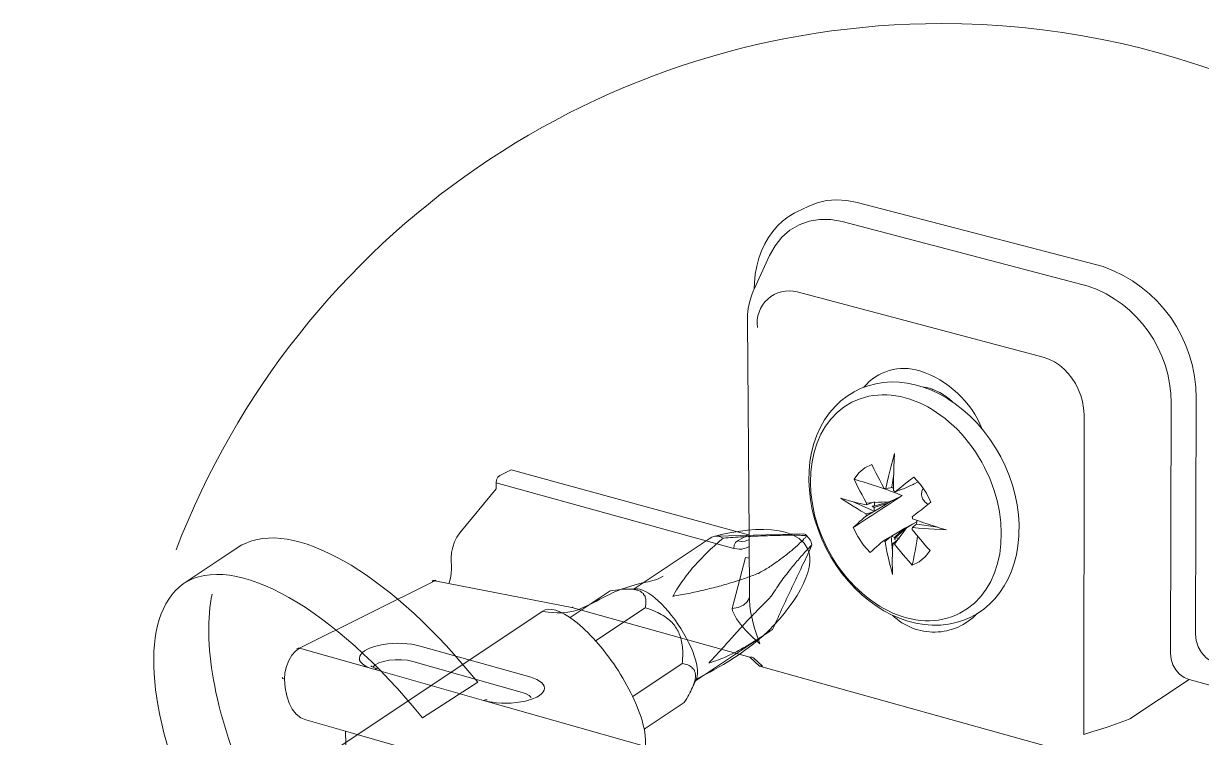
# Model space of a CAD drawing. Header units: metres. Extents: x -6.4 to 35.9, y -8.9 to 6.5.
# Drawn here: x 22.9644 to 23.4379, y -5.2652 to -4.9784 of the extents above; entities that cross this region are included whole.
import ezdxf

# ---------------------------------------------------------------- set-up
doc = ezdxf.new("R2010")
doc.units = ezdxf.units.M
doc.header["$MEASUREMENT"] = 0
for name, color, linetype, lineweight in [('PDF17_Geometry_Num_Penna__1_Num_Penna__255_Num_Penna__255_Num_Penna__255', 255, 'Continuous', 18), ('PDF17_Geometry_Num_Penna__7_Num_Penna__7_Num_Penna__7_Num_Penna__7', 7, 'Continuous', 18), ('PDF17_Solid Fills_Num_Penna__7_Num_Penna__7_Num_Penna__7_Num_Penna__7', 7, 'Continuous', 18)]:
    doc.layers.add(name, color=color, linetype=linetype, lineweight=lineweight)

msp = doc.modelspace()

# ---------------------------------------------------------------- hatches: boundary and pattern name
at = {"layer": 'PDF17_Geometry_Num_Penna__1_Num_Penna__255_Num_Penna__255_Num_Penna__255', "linetype": 'Continuous', "lineweight": 18}
msp.add_hatch(color=255, dxfattribs=at).paths.add_polyline_path([(23.22151183572616, -5.200452506203781, 0.006743829727340652), (23.24260812217549, -5.184314009265993)])
at = {"layer": 'PDF17_Solid Fills_Num_Penna__7_Num_Penna__7_Num_Penna__7_Num_Penna__7', "linetype": 'Continuous', "lineweight": 18}
msp.add_hatch(color=7, dxfattribs=at).paths.add_polyline_path([(23.05406884764852, -5.18700754332777), (23.05183054355062, -5.188023971275612), (23.02848513994011, -5.203562343201643)])

# ---------------------------------------------------------------- linework, layer by layer
at = {"layer": 'PDF17_Geometry_Num_Penna__1_Num_Penna__255_Num_Penna__255_Num_Penna__255', "color": 255, "linetype": 'Continuous', "lineweight": 18, "flags": 128}
for points in [[(23.05406884764852, -5.18700754332777), (23.05183054355062, -5.188023971275612), (23.02848513994011, -5.203562343201643)], [(23.12470518349181, -5.257378959120818), (23.14692602852172, -5.243073276408126)]]:
    msp.add_lwpolyline(points, dxfattribs=at)
at = {"layer": 'PDF17_Geometry_Num_Penna__1_Num_Penna__255_Num_Penna__255_Num_Penna__255', "color": 255, "linetype": 'Continuous', "lineweight": 18}
for points in [[(23.14692602852172, -5.243073276408126), (23.11351366300228, -5.201432169736488), (23.07550574559101, -5.177984042024868), (23.05406884764854, -5.18700754332777)], [(23.14692602852172, -5.243073276408126), (23.11351366300228, -5.201432169736488), (23.07550574559101, -5.177984042024868), (23.05406884764854, -5.18700754332777)], [(23.02848513994011, -5.203562343201643), (23.04894886218785, -5.189927070411994), (23.08941134496253, -5.213596865920749), (23.12470518349182, -5.257378959120821)], [(23.02848513994011, -5.203562343201643), (23.04894886218785, -5.189927070411994), (23.08941134496253, -5.213596865920749), (23.12470518349182, -5.257378959120821)]]:
    msp.add_open_spline(points, degree=3, dxfattribs=at)
at = {"layer": 'PDF17_Geometry_Num_Penna__7_Num_Penna__7_Num_Penna__7_Num_Penna__7', "color": 7, "linetype": 'Continuous', "lineweight": 18, "flags": 128}
for points in [[(23.23311695588595, -5.621910029550563, 0.0774489025458913), (23.33339189816573, -5.637442994944948, 0.291158053519725), (23.63192759950977, -5.447578579513646, 0.1102769444927021), (23.66289080619745, -5.307944086913231, 0.4142225430679786), (23.33338973555307, -4.978437609737213, 0.3104159436425342), (23.02569861353417, -5.189816777166591)], [(23.44381922555431, -5.235473314885361), (23.44164579983606, -5.234570424101911), (23.43963997659856, -5.233056595243422), (23.43790988647458, -5.231088617727387), (23.43660691234995, -5.22879624831311), (23.43578511954106, -5.226293024164974), (23.43554182561738, -5.223789800016831), (23.43578566019423, -5.128946259420033, 0.3195795079625199), (23.39835083513653, -5.076097412663962), (23.29944915189265, -5.050302850221687)], [(23.2594305453654, -5.100572781386703, -0.5382089819623549), (23.27534196797443, -5.086223305767742), (23.37431934266122, -5.11242876461446), (23.37657386635404, -5.113201898638614), (23.37879054432539, -5.114353489877395), (23.38075852184143, -5.115656464002015), (23.3826454013829, -5.117262203898342), (23.38432683272214, -5.118986887490685), (23.38584066158063, -5.120954865006716), (23.38719229448999, -5.123085038471871), (23.38833847919713, -5.125301716443229), (23.38937112673988, -5.127794127528091), (23.39006316278947, -5.13029735167623), (23.39051731144702, -5.132962771773492), (23.39068004804931, -5.13555195977467), (23.39064490559367, -5.26397709033116), (23.39420780994275, -5.262901190535306), (23.39744632239358, -5.261879356055829), (23.40043613438909, -5.260900773829452), (23.40338810066314, -5.259878939349974), (23.40634006693718, -5.258803039554124), (23.40777820435274, -5.258278605985289), (23.40913199987476, -5.257737412168378), (23.43290884470994, -5.241994673346454), (23.43089761494081, -5.2411782870692), (23.42906480071571, -5.2398212476282), (23.42754556532559, -5.238101970567492), (23.42638856755517, -5.23604748854526), (23.42565868578412, -5.233749712599341), (23.42540998532879, -5.231376245210502), (23.42565976709044, -5.130875309908276, 0.3192259446809252), (23.39236093873539, -5.0838871434472), (23.29342140977006, -5.05797904384054)], [(23.34975206290063, -5.141332623401439, 0.2202676337956522), (23.32466521544972, -5.117959105826408, 0.3054471692524143), (23.30215782424302, -5.124565887487371)], [(23.30473998375306, -5.190906733944701), (23.3020313114027, -5.187954767670654), (23.29973353545678, -5.184554059270695), (23.29792775388988, -5.180861398162317, 0.003829312289914504), (23.3176118542755, -5.168066300389128), (23.31486749881633, -5.169459022938934), (23.31527839522078, -5.169296826989815)], [(23.22960973881273, -5.201844147447261, -0.008008099079183876), (23.23195617354338, -5.198762424413911, -0.01724035966693888), (23.23449183688135, -5.195832084266417, -0.0213039094472086), (23.23986592932897, -5.190301202401308, -0.01329920508326571), (23.24564010511777, -5.185132558155903, 0.2507622049426003), (23.24109915919548, -5.184748694409642), (23.2399908202098, -5.185500202307249), (23.20984399979938, -5.205558434682189)], [(23.27568798599923, -5.184008540228476, 0.01096565612319982), (23.26864327527563, -5.184040979418292, 0.003794886978917557), (23.26171750824805, -5.184251834152164, 0.002979190780859221), (23.25355905200714, -5.184624884835145, 0.005935580114387798), (23.24563848315828, -5.185133098809068)], [(23.22742009349957, -5.205104286024643, 0.01631471370497689), (23.22539805066718, -5.208548246677708, 0.001342189550527719), (23.23165286711852, -5.207353943838989, 0.009674601537224048), (23.23786497196996, -5.206002310929627, 0.00977837038016927), (23.24401219844174, -5.204472262476223, 0.009469576865107195), (23.25007292040732, -5.202720546225695, 0.004976795099677839), (23.25496042500757, -5.201098586734453, 0.007189182150088525), (23.2597722381649, -5.19931983782574, 0.00893341464249773), (23.26390499094857, -5.196924744310348, 0.01067831657435977), (23.26781391332244, -5.194253917681444, 0.004750655902839646), (23.27164173772176, -5.191361423255408, 0.005730791475625593), (23.27531277270359, -5.188214821842415, -0.001094813193963192), (23.27738888085236, -5.186219811668195)], [(23.27615024445423, -5.193444019242158, 0.01304560279061055), (23.27268465767462, -5.197601642071355, 0.01113696080337308), (23.26864597854145, -5.202910856139329, 0.007829878218620707), (23.26483761765603, -5.208649889472483, 0.004822699840647101), (23.25857144748822, -5.2149755314883, 0.006235048761910922), (23.25389479762183, -5.219879255683463, 0.002605940033405771), (23.24932627838818, -5.224939769296121, 0.001362083013304051), (23.24621752269665, -5.228394543012449)], [(23.25793239544868, -5.226732034533931, 0.0052528206696053), (23.26168452840507, -5.224347754081819, -0.003451641572196537), (23.26550153974111, -5.221833716870403, 0.0008180436601592812), (23.26837889587856, -5.215450765619231, -0.0006646883025602112), (23.27136870787407, -5.20901699297066, -0.004767399520022622), (23.27442880478087, -5.202545374600639, -0.002003626481674034), (23.27756459313058, -5.195938592939676, 0.006116438009266585), (23.27945147267205, -5.191948572591237)], [(23.4963442210653, -5.297020189739762), (23.39191165595632, -5.273323361572821), (23.26020854526804, -5.236537320311612), (23.25627259023598, -5.233023074747273), (23.18476580279907, -5.213045940346895), (23.12973758313994, -5.202305865249098), (23.12998087706363, -5.202192328084713), (23.13023174013161, -5.202136640808817, 0.1558430401226511), (23.12863140676692, -5.202385341264169), (23.12916124686739, -5.20222855184668), (23.12973974575259, -5.20230424328961), (23.07536085054313, -5.229401779856506)], [(23.21129349093138, -5.206126120504123, 0.04421596723790621), (23.20964990531358, -5.205774695947845, 0.03682000001063006), (23.20715749422873, -5.205628719593463)], [(23.22402479163124, -5.218120510941805, 0.04126410035857704), (23.22145128257182, -5.216233631400332, 0.03136631948310128), (23.21859122733561, -5.214736022136758, 0.02794451475921676), (23.21427789639525, -5.213095139784794), (23.1942899489316, -5.226395207612921)], [(23.22886363744676, -5.226619578675873, 0.04025081838804855), (23.22819863405535, -5.224229891692126, 0.0450271943856619), (23.22717139304424, -5.222002400657495, 0.03306581705952125), (23.22578191441342, -5.219904666382156)], [(23.24439984676014, -5.233798371384083, 0.02103953958677599), (23.24890889414578, -5.231814174273147, 0.01528412643315646), (23.2534017219365, -5.229408267694474)], [(23.23447832055226, -5.240485169713278, 0.060094506426357), (23.2343377507297, -5.239111910677366, 0.09244930436391884), (23.23386738247702, -5.23800357169182)], [(23.23096407498791, -5.24957354939583, 0.01669330793072719), (23.23258603447914, -5.246589143931953, 0.03058475088812551), (23.2338241302241, -5.243712869100825, 0.03043408036301747), (23.23431612460313, -5.242009811635043)], [(23.11960844611718, -5.277173352751849), (23.09574888134795, -5.270322736514039, -0.3482074045252782), (23.09394093716839, -5.267988736806149), (23.09381658694073, -5.262738994586183), (23.07791057086335, -5.258192101479089)]]:
    msp.add_lwpolyline(points, format="xyb", dxfattribs=at)
for points in [[(23.27521491448095, -5.054074987345135), (23.27976721411968, -5.051869122437061)], [(23.27976613281336, -5.051868041130732), (23.28337769594717, -5.05042990371517), (23.28718930075157, -5.049564858653177), (23.29116850803674, -5.049240466754931), (23.29530991127102, -5.049489167210254), (23.29945131450531, -5.050305553487505)], [(23.27521437382779, -5.05407660930463), (23.27414388056357, -5.054611855936734), (23.27177041317473, -5.056044586820661), (23.26951588948191, -5.057769270413004), (23.26742356173822, -5.059737247929039), (23.26554208872839, -5.061910673647294), (23.26381740513604, -5.064327393289233), (23.26229816974592, -5.066949561133399), (23.26102763481111, -5.069739331458322), (23.2599571415469, -5.072696704264004), (23.25914075526965, -5.075854118740274), (23.25852441066298, -5.079130476912574), (23.25820001876473, -5.082525778780891), (23.25811892079017, -5.085077661713765), (23.26427155379358, -5.071674869784527)], [(23.26427263509991, -5.071672707171871), (23.266478500008, -5.067693499886708), (23.26923042461146, -5.064249539233657), (23.27246893706229, -5.061421923187268), (23.27616159817067, -5.059243090937375), (23.28013539892419, -5.057815766585087), (23.28440115238614, -5.057112917472221), (23.28886694751867, -5.057150763193683), (23.29341924715741, -5.057977962534213)], [(23.25782859004124, -5.08569616893309), (23.25812054274966, -5.085079824326421)], [(23.25783075265389, -5.085694546973599), (23.25729009949015, -5.086959675376761), (23.25680351164278, -5.088273462564665), (23.25614932131464, -5.090533392789119), (23.25570057918874, -5.092869014456497), (23.25545187873342, -5.095253294908609), (23.25536537422722, -5.097670014550552), (23.25602497108699, -5.183931226826061)], [(23.2870681944429, -5.189306941233177), (23.28526241287599, -5.185538588681876), (23.28373777095423, -5.181683731624375), (23.2824347968296, -5.17774237006067), (23.28145080807158, -5.17376856930715), (23.28071551976889, -5.169827207743445), (23.28026677764298, -5.165891252711383), (23.28005051637749, -5.16199854993242), (23.28013702088369, -5.158192351659654), (23.28050466503503, -5.154413186045076), (23.28115885536316, -5.150763777189802), (23.28206715267825, -5.14720087284072), (23.28324577657522, -5.143794757909127), (23.28472716624388, -5.140637343432857), (23.28641400411476, -5.137604279184245), (23.28841442082062, -5.13481991539096), (23.29058784653888, -5.132273438989721), (23.29292346820625, -5.130062167550005), (23.29547535113913, -5.128099596565608), (23.29822186921096, -5.126364099909985), (23.30109273751044, -5.124974621279161), (23.30395819927828, -5.123909534546584), (23.30695341780543, -5.123125587459157), (23.3100675800286, -5.122638999611784), (23.31318174225178, -5.122428144877926), (23.31638240898115, -5.122514649384122), (23.31962092143198, -5.12288770006711), (23.32285943388281, -5.123541890395238), (23.32606010061218, -5.124477220368519), (23.32937971103757, -5.125753161834957), (23.33266147574151, -5.127261584161804), (23.33585673593924, -5.129116024513451), (23.33598649269854, -5.129202529019651)], [(23.32975005845474, -5.125344968696332), (23.32905261587351, -5.125096268241006), (23.3272900865597, -5.124609680393633), (23.32560865522046, -5.124360979938313)], [(23.32954461025252, -5.125832637850028), (23.32966896048018, -5.125589343926343), (23.32975005845474, -5.125346050002655)], [(23.33787066897419, -5.130423864516551), (23.33647578381173, -5.129234427556312), (23.33462674999172, -5.127839542393847), (23.33274527698189, -5.126698764218347), (23.33085839744042, -5.125790466903254), (23.32975005845474, -5.125347131308985)], [(23.33598595204538, -5.129200907060159), (23.33892710525615, -5.131163478044552), (23.34200882828949, -5.133580197686491), (23.34496079456354, -5.13621317859393), (23.34779381714156, -5.139078640361781), (23.35041598498573, -5.142154956863486), (23.35287595688077, -5.145442128099056), (23.35513048057359, -5.148880682220476), (23.35717955606418, -5.152486838822654), (23.35898533763109, -5.156174093399393), (23.36058567099577, -5.159985698203798), (23.36189945818367, -5.163889214046037), (23.36296454491625, -5.167857608267923), (23.36378633772514, -5.171804376363262), (23.36431617782561, -5.175729518332048), (23.3645594717493, -5.179714132148852), (23.36452162602784, -5.183606834927815), (23.36447837377474, -5.184552977964366)], [(23.31412842594149, -5.166141575126197), (23.31412842594149, -5.163470748497296), (23.31412842594149, -5.161054028855354), (23.31417167819459, -5.158767065972718), (23.31425277616916, -5.156469290026799), (23.31437171986518, -5.153917407093921), (23.31453932234594, -5.151170889022097), (23.31379862751161, -5.153760617676436), (23.31318228290494, -5.156139491596914), (23.31261459708301, -5.158302104251895), (23.31211719617236, -5.160443090780326), (23.31158735607189, -5.162697614473142), (23.31105210943979, -5.165244090874381)], [(23.30531253545347, -5.155599379086333), (23.30252276512854, -5.156913166274236), (23.30014389120807, -5.158918989511726), (23.29821916594513, -5.161508718166068), (23.29907880447549, -5.163271247479877), (23.29990600381602, -5.164914833097662), (23.30067913784017, -5.166385409703047), (23.3014630849276, -5.16781814058697), (23.30232272345796, -5.169380628230194), (23.30325805343124, -5.171099905290902)], [(23.31105427205244, -5.165243009568055), (23.31072447362256, -5.165194350783317), (23.31039467519267, -5.165194350783317), (23.30941068643466, -5.163475073722608), (23.3085510479043, -5.161880146889562), (23.30777791388014, -5.160442009473996), (23.30699396679272, -5.158966026336973), (23.30617217398382, -5.157371099503926), (23.30531253545347, -5.15560316365848)], [(23.15581220392103, -5.159946230522841), (23.15507691561834, -5.160611233914249), (23.15450382326477, -5.16175201208975), (23.15434162731565, -5.162984701303088)], [(23.16036828813191, -5.157691706830029), (23.15581058196154, -5.159946230522841)], [(23.16036882878508, -5.157690084870534), (23.25586439709735, -5.183890137185621), (23.25134994318008, -5.186193319663172)], [(23.31416951558194, -5.159295824766858), (23.31342882074761, -5.164702356404309), (23.31359642322837, -5.164951056859632)], [(23.3147874821481, -5.166508678624378), (23.31609586280436, -5.165481437613263), (23.3172852997646, -5.164497448855247), (23.3184260779401, -5.163599964603431), (23.31958307571052, -5.162734919541442), (23.32081576492386, -5.161750930783423), (23.32224308927614, -5.160647998329381)], [(23.32224254862298, -5.16064745767622), (23.32495122097334, -5.163648082735005), (23.32729224917236, -5.16704879113496), (23.32909803073927, -5.170730639180064)], [(23.1543378427435, -5.162980916730945), (23.1543810949966, -5.165284099208495), (23.13974020732239, -5.183033742574246)], [(23.2560649794211, -5.18849325822174), (23.25504314494162, -5.189017691790575), (23.25405915618361, -5.189352896752098), (23.25307516742559, -5.189552938422686), (23.25209117866758, -5.189601597207417), (23.25106393765646, -5.189509686169583), (23.24987450069622, -5.189266392245898), (23.15434108666248, -5.162979835424615)], [(23.31105427205244, -5.165241928261729), (23.31289789934081, -5.164993227806402)], [(23.31342773944128, -5.164702356404309), (23.31289789934081, -5.164994309112728)], [(23.31412734463517, -5.164993768459567), (23.31384079845838, -5.164950516206467), (23.31359209800306, -5.164950516206467)], [(23.31671004479838, -5.165693914306615), (23.31621805041937, -5.165975053951762), (23.31478531953545, -5.16651030058387)], [(23.31937276162982, -5.164824003366149), (23.31810222669502, -5.165283558555331), (23.3165829913049, -5.165813398655803)], [(23.32245340335684, -5.163311796467156), (23.31937168032349, -5.164825625325641)], [(23.32167053757573, -5.163679981271663), (23.32196249028416, -5.163598883297105), (23.32245448466317, -5.16331233712032)], [(23.32404833018989, -5.162538662442998), (23.32196140897783, -5.16359834264394)], [(23.32605955995902, -5.165114874768243), (23.32544321535235, -5.166309718260123), (23.32536211737779, -5.16781814058697), (23.3258108595037, -5.169380628230194), (23.32675700254025, -5.17069441541809), (23.32798428522195, -5.171591899669913)], [(23.3031407316947, -5.171803295056932), (23.30117275417867, -5.17134914639939), (23.29948591630779, -5.170932843463305), (23.29789098947474, -5.170521947058859), (23.29633390836316, -5.170121863717689), (23.29469032274537, -5.16967852812342), (23.29297104568466, -5.169132468428035), (23.29469032274537, -5.170278653135174), (23.29633390836316, -5.17134914639939), (23.29789098947474, -5.172322322094132), (23.29944807058633, -5.173273871662321), (23.30112950192557, -5.174257860420337), (23.3030974794416, -5.175366199406014)], [(23.29756443496384, -5.170446796269097), (23.30625273130522, -5.17438275130116)], [(23.31215720450648, -5.170568983884106), (23.30937284071319, -5.17142862241446), (23.30633436993295, -5.172369358919376), (23.30555582937716, -5.172369358919376)], [(23.30633436993295, -5.170608451565059), (23.30579912330084, -5.170894997741843)], [(23.30633599189244, -5.17061007352455), (23.30649818784156, -5.170853367448235), (23.30638465067717, -5.171594062282566), (23.30633599189244, -5.172367196306723)], [(23.30649818784156, -5.170853367448235), (23.30810392773788, -5.170734423752208), (23.30957450434327, -5.170647919246008), (23.31215882646597, -5.17056682127145)], [(23.31175117398051, -5.171146401462984), (23.31527623260813, -5.169297367642976)], [(23.31215774515965, -5.170568443230941), (23.31486641751, -5.169460104245264)], [(23.31412734463517, -5.166139412513544), (23.31445714306505, -5.166307014994302), (23.31478694149494, -5.166507056664891)], [(23.30309802009477, -5.175365658752852), (23.30576344019203, -5.174662809639983)], [(23.30576560280469, -5.174662809639983), (23.30321912640345, -5.176138792777003), (23.30313802842889, -5.175733302904199), (23.30310018270742, -5.175365658752849)], [(23.30580020460717, -5.17089607904817), (23.30314019104154, -5.171804376363262), (23.3032212890161, -5.171425919148639), (23.30325913473757, -5.171101527250393)], [(23.3032585940844, -5.171101527250393), (23.30579966395401, -5.17089607904817)], [(23.30555528872399, -5.172369358919376), (23.30633382927978, -5.17278566185546)], [(23.3057639808452, -5.174663350293145), (23.3062559752242, -5.174382210647998)], [(23.31174955202102, -5.171145320156654), (23.30933283237908, -5.172540205319116), (23.30641871182649, -5.174259482379828), (23.30625651587737, -5.174378426075855)], [(23.31175171463367, -5.171148564075644), (23.30916739251097, -5.171927104631433), (23.30633436993295, -5.172786743161787), (23.30633436993295, -5.173522031464479), (23.30642087443915, -5.174257319767172)], [(23.32909532747345, -5.170732261139555), (23.32769503577935, -5.171840600125233), (23.32642990737618, -5.172824588883248), (23.32527831613741, -5.173722073135067), (23.32413213143027, -5.174630370450156), (23.32294269447003, -5.17557651348671), (23.32162890728213, -5.176598347966191)], [(23.29792613193038, -5.180859235549661), (23.29882902271384, -5.180042849272407), (23.29969406777583, -5.179269715248253), (23.30047260833162, -5.178518207350649), (23.30129980767215, -5.177788325579591), (23.30219729192397, -5.177009785023799), (23.30321912640345, -5.176139333430172)], [(23.32146617067984, -5.179676286427387), (23.31860070891199, -5.181184708754238)], [(23.32347523783632, -5.178604711856849), (23.32166945626941, -5.179545448361765), (23.31925273662747, -5.181064683751885)], [(23.32298216215098, -5.179834697804367), (23.32171703374782, -5.180943036790044), (23.32163052924162, -5.18131068094139), (23.32154402473542, -5.181640479371275)], [(23.32162998858846, -5.176601051232005), (23.32171649309466, -5.17697410191499), (23.32175433881612, -5.177379591787801)], [(23.32171919636048, -5.18094411809637), (23.32409266374931, -5.181144159766959), (23.32630393518903, -5.181311762247717), (23.32835301067962, -5.181479364728478), (23.33048859067642, -5.181592901892863), (23.33282421234379, -5.181728065183805), (23.3353652822134, -5.181841602348186), (23.33282421234379, -5.181111720577128), (23.33053184292952, -5.180371025742801), (23.32839085640109, -5.179678989693208), (23.32634718744213, -5.179019392833439), (23.32417376172388, -5.178240852277646), (23.32175704208193, -5.177375807215654)], [(23.32352011204891, -5.1795449077086), (23.3229848654168, -5.179836860417019)], [(23.32351849008942, -5.179543285749109), (23.32335629414029, -5.179343244078524), (23.32343739211485, -5.178694460282028), (23.32351849008942, -5.177991611169162)], [(23.33192564678565, -5.180817064602891), (23.32351849008942, -5.179546529668091)], [(23.13633463304396, -5.193161257637517), (23.13645898327162, -5.190987831919259), (23.13691313192916, -5.188814406201004), (23.1376105745104, -5.186678826204215), (23.13858915673677, -5.184721661751457), (23.13974074797555, -5.183034823880572)], [(23.2779446723047, -5.18340679325723), (23.24260758152232, -5.184315090572319)], [(23.25602551174015, -5.183931767479223), (23.25623095994237, -5.209769582174598)], [(23.31256972287042, -5.184724365017274), (23.31310496950253, -5.184470258030316)], [(23.31367319597762, -5.19037310927208), (23.31310551015569, -5.184469176723987)], [(23.31326662479849, -5.184304277509046), (23.31387756287351, -5.184590823685831), (23.31453715973328, -5.184839524141154)], [(23.3185990869525, -5.181186871366894), (23.31617696077893, -5.182619602250817), (23.31326824675798, -5.184306440121702)], [(23.31465826604196, -5.185792155015672), (23.31453932234594, -5.18484060544748), (23.31666949581109, -5.18291047365291), (23.31859962760566, -5.181185790060564)], [(23.31626130267247, -5.185204465026679), (23.31556386009124, -5.185128773583756), (23.31486641751, -5.184955764571356), (23.31720744570902, -5.182906689080763), (23.31925111466798, -5.181063061792397)], [(23.31925111466798, -5.181065224405049), (23.31793732748008, -5.182952103946519), (23.31716419345592, -5.184022597210735), (23.31626130267247, -5.185206627639339)], [(23.32163161054795, -5.196034829202823), (23.32442138087287, -5.194721042014919), (23.32683810051481, -5.19271521877743), (23.32876823230938, -5.190130896654722), (23.32741659940002, -5.188611661264602), (23.32617850365504, -5.18721677610214), (23.32503772547954, -5.185902988914236), (23.32396723221532, -5.184594608257974), (23.32282104750819, -5.183199723095512), (23.32154510604175, -5.181642641983927)], [(23.32376286531943, -5.184390782015246), (23.32343306688955, -5.186396605252739), (23.3230221704851, -5.18885117061614), (23.32274103083995, -5.190332560284801), (23.32245448466317, -5.191970739370948), (23.32207602744855, -5.193852212380783), (23.32162728532263, -5.19603645116231)], [(23.05406884764852, -5.18700754332777), (23.05183054355062, -5.188023971275612), (23.02848513994011, -5.203562343201643)], [(23.25582438876324, -5.185824594205499), (23.25442409706913, -5.186311182052869), (23.25291567474229, -5.186446345343803), (23.25134778056743, -5.186192238356846), (23.25061249226474, -5.186889680938073), (23.25003939991117, -5.187992613392115), (23.24987720396204, -5.189268554858554)], [(23.27988507650938, -5.191072714465967), (23.28113939184927, -5.188223472293032)], [(23.3100302749603, -5.186192238356846), (23.30904087967065, -5.187095129140296), (23.3081379888872, -5.187868263164454), (23.30727835035685, -5.188608957998785), (23.30649980980105, -5.189306400580016), (23.30567801699216, -5.190084941135808), (23.30473728048725, -5.190906733944701)], [(23.31068230267578, -5.186561504467683), (23.31113104480169, -5.189016069831084), (23.31158519345924, -5.191194902080976), (23.31203393558515, -5.193195318786834), (23.31253133649579, -5.195211955087601), (23.31310442884936, -5.197428633058959), (23.31372077345603, -5.199721002473233), (23.31363426894983, -5.197585422476443), (23.31359642322837, -5.195536346985847), (23.31359642322837, -5.193654873976016), (23.31363426894983, -5.191805840156007), (23.31367211467129, -5.189751358133776), (23.31379646489895, -5.187502240972599)], [(23.32162890728213, -5.196037532468637), (23.32027727437276, -5.194469638293782), (23.31904999169106, -5.193118005384417), (23.31797949842685, -5.191804218196516), (23.31687115944117, -5.190490431008612), (23.31568712901257, -5.189057700124692), (23.31445443979923, -5.187543871266207), (23.31412464136935, -5.187500619013107), (23.31379484293947, -5.187500619013107)], [(23.31379754620528, -5.187500619013107), (23.31588987394898, -5.185694837446196)], [(23.3158909552553, -5.185695918752526), (23.31445281783974, -5.187544952572534)], [(23.31466042865462, -5.185789992403016), (23.31486587685684, -5.184957386530851)], [(23.31588987394898, -5.185695378099361), (23.31638186832798, -5.185452084175676), (23.31626292463196, -5.185203383720356)], [(23.13543714879214, -5.203171450964255), (23.13597239542425, -5.201279164891147), (23.1362967873225, -5.199305780843474), (23.13642113755016, -5.197429714365281), (23.13633463304396, -5.193158554371699)], [(23.26041561542976, -5.227680340183142), (23.25721494870039, -5.224814878415291), (23.25463603310932, -5.222149458318029), (23.25262480334019, -5.219770584397551), (23.25102446997551, -5.217559312957839), (23.24983503301527, -5.215418326429408), (23.24942413661082, -5.214353239696827), (23.24922409494024, -5.213374657470446), (23.25463603310932, -5.192916341754341)], [(23.25463441114983, -5.192917963713832), (23.25541295170563, -5.193074753131317), (23.25610498775522, -5.193161257637517)], [(23.20015982033038, -5.206326162174705), (23.18405916911405, -5.217041907880134)], [(23.21078798022328, -5.205497881527847), (23.20655466595116, -5.205611418692236)], [(23.23515089308795, -5.240610060594104), (23.23528605637889, -5.239566599988073), (23.23529686944217, -5.238377163027838), (23.23516711268287, -5.237041749713384), (23.234896786101, -5.235581986171276), (23.23449670275982, -5.234051937717876), (23.23397226919099, -5.232381319441906), (23.23335592458432, -5.230651229317921), (23.23257197749689, -5.228877886940836), (23.23171774549817, -5.22706669884229), (23.23075538286671, -5.22520144542737), (23.2297281418556, -5.22333619201245), (23.22859277021173, -5.221460125534257), (23.22739252018821, -5.219659750498984), (23.22613279831669, -5.217891814653541), (23.22484063725534, -5.216204976782656), (23.2235214435358, -5.214539765038317), (23.2221644040948, -5.213004310053286), (23.22080195812217, -5.211598611827547), (23.21943410561789, -5.21028482463965), (23.21810409883508, -5.209122420337597), (23.21681734430536, -5.208116805453031), (23.21555762243383, -5.207257166922673), (23.21438440506851, -5.206543504746534), (23.21323281382973, -5.206024477709338), (23.2121731336288, -5.205683866216177), (23.21121617752897, -5.205548702925242), (23.21078906152961, -5.205500044140503)], [(23.18476634345223, -5.213047021653217), (23.18504748309738, -5.212928077957194), (23.18533402927417, -5.212928077957194)], [(23.24922247298075, -5.213371954204632), (23.25163919262268, -5.212966464331821), (23.25372611383474, -5.21210682580147), (23.25528860147796, -5.210755192892105), (23.25622933798288, -5.209111607274323)], [(23.25622879732972, -5.209771204134089), (23.25639639981048, -5.212474469952816), (23.25680188968329, -5.215296679467563), (23.25737498203686, -5.218086449792487), (23.25812108340282, -5.220962724623611), (23.2590996656292, -5.224114732568246), (23.2604134528171, -5.227683043448963)], [(23.17305849919133, -5.21450948846115), (22.96437178451741, -5.353435725417061)], [(23.23444155613712, -5.242509375158338), (23.26458837654754, -5.222451142783402)], [(23.10521301497931, -5.237851648152677), (23.07536355380894, -5.229401239203344), (23.0737253747228, -5.230514984720656), (23.07224939158577, -5.232201822591541), (23.07097885665097, -5.234326589525057), (23.07003812014606, -5.236743309167), (23.06945962126085, -5.239327631289697), (23.06925957959027, -5.241836261969475)], [(23.07426008070174, -5.229494231547505), (23.07479532733385, -5.229321222535109), (23.07536301315578, -5.229402320509671)], [(23.12383202863236, -5.22850916148316), (23.16783038309792, -5.240933371186024)], [(23.10398519164444, -5.236497311977494), (23.10407169615064, -5.236583816483694), (23.10427714435286, -5.236708166711352), (23.10460153625111, -5.236908208381941), (23.10513678288322, -5.237162315368899), (23.10579097321135, -5.237405609292587), (23.1066506117417, -5.237692155469368)], [(23.10480914706599, -5.236993631581811), (23.1057498835709, -5.23609074079836), (23.10718261445483, -5.235317606774203), (23.1091127462494, -5.234695855635898), (23.11136726994221, -5.234247113509991), (23.11378398958416, -5.234003819586302), (23.11628721373229, -5.234003819586302), (23.11866608765277, -5.234247113509991), (23.12079626111793, -5.234695855635898)], [(23.12079355785211, -5.234695314982734), (23.16483516457077, -5.247162776938694), (23.16639224568236, -5.247735869292264), (23.1676249348957, -5.248395466152033), (23.16844132117295, -5.249168600176187)], [(23.22919343587665, -5.235497103624567), (23.20923792760282, -5.248786358389417)], [(23.25627096827649, -5.233020912134613), (23.25672511693404, -5.232934407628417), (23.25721711131304, -5.232977659881517)], [(23.25721603000672, -5.232976037922025), (23.2575025761835, -5.233094981618045), (23.25774587010719, -5.23330583635191)], [(23.25774911402617, -5.233309080270892), (23.26147962085601, -5.236585438443186), (23.26119307467922, -5.236498933936986)], [(23.26020962657437, -5.236540564230594), (23.26070162095338, -5.236459466256033), (23.26119361533239, -5.236497311977494)], [(23.0683150585132, -5.241096648441474), (23.06856375896852, -5.241502138314281), (23.06926120154976, -5.241837343275805)], [(23.10665169304803, -5.237690533509884), (23.1059542504668, -5.237604029003684), (23.10521355563247, -5.237852729459004)], [(23.10521571824513, -5.23785489207166), (23.14925732496379, -5.250365606280717)], [(23.23310073629104, -5.245486211477917), (23.23485245254157, -5.241658387078605)], [(23.07790840825069, -5.258192101479089), (23.0758593327601, -5.257289210695635), (23.07401029894009, -5.255856479811712), (23.07240996557541, -5.253845250042581), (23.07110158491914, -5.251428530400638), (23.07015544188259, -5.248546849037879), (23.06954450380756, -5.245313743118682), (23.06925795763078, -5.241837343275805)], [(23.12470518349181, -5.257378959120818), (23.14692602852172, -5.243073276408126)], [(23.4329093853631, -5.241994132693293), (23.51323963243233, -5.264090627495548), (23.51328288468543, -5.261755005828171)], [(23.14925462169797, -5.250365065627552), (23.57950100287459, -5.372347232431693)], [(23.15073276744765, -5.250156373506346), (23.15002991833478, -5.25011312125325), (23.14925678431063, -5.250367228240208)], [(23.22998549276154, -5.251130630507415), (23.21388484154521, -5.261846376212844)], [(23.16376629326605, -5.282749108829549), (23.09381658694073, -5.262739535239348)]]:
    msp.add_lwpolyline(points, dxfattribs=at)
for points in [[(23.31658515391755, -5.165811776696309), (23.31654730819609, -5.165811776696309)], [(23.25586439709735, -5.183890137185621), (23.25594008854028, -5.183933389438717)], [(23.31003081561347, -5.186190616397347), (23.31257188548307, -5.184725446323604), (23.3106850059416, -5.186563667080335), (23.31035520751172, -5.186396064599574)]]:
    msp.add_lwpolyline(points, close=True, dxfattribs=at)
at = {"layer": 'PDF17_Geometry_Num_Penna__7_Num_Penna__7_Num_Penna__7_Num_Penna__7', "color": 7, "linetype": 'Continuous', "lineweight": 18}
for centre, radius, start, end in [((23.2487952385353, -5.339614971526004), 0.1848365821111351, 68.14163171891246, 74.49083211762745), ((23.27467954492093, -5.188992006449631), 0.006628533010559323, 10.36334770806719, 46.04185713006711), ((23.2074598268859, -5.210610364105079), 0.007103169132204101, 352.6714793706498, 4.864565823664029), ((23.33036834129394, -5.199114708963627), 0.02380714092890202, 225.8914186411075, 316.6140150280994), ((22.82945722348193, -4.858341773104332), 0.5572835787222452, 317.4325807100395, 317.9130214078575)]:
    msp.add_arc(centre, radius, start, end, dxfattribs=at)
msp.add_ellipse((23.31906145970062, -5.17296335312728), major_axis=(-0.02171046442262537, 0.04238777364834245), ratio=0.7463131065225482, dxfattribs=at)
for centre, major_axis, ratio, start_param, end_param in [((23.32243947210019, -5.171598597778548), (-0.02322843492841287, 0.04505214883163333), 0.780385466071733, 1.561529436736524, 4.059776795353134), ((23.191634295801, -5.24042481020345), (-0.01852268456307726, 0.02595334451258413), 0.3411586991646008, 4.598239010673094, 6.289120667816437), ((23.11436428742886, -5.233137619260788), (0.0150057446734202, 0.0003296346016830043), 0.382152742580753, 0.8796404129035991, 4.048489606805924), ((23.15874504596889, -5.245704347734055), (0.01509323995193057, 0.0003302333038890382), 0.381832992588415, 4.024072565831361, 7.199627406435305), ((23.19474784222143, -5.245470551610353), (-0.01730856532075719, 0.02752260423214281), 0.3413742879299934, 3.136534888789479, 4.802850861506993)]:
    msp.add_ellipse(centre, major_axis=major_axis, ratio=ratio, start_param=start_param, end_param=end_param, dxfattribs=at)
for points in [[(23.14692602852172, -5.243073276408126), (23.11351366300228, -5.201432169736488), (23.07550574559101, -5.177984042024868), (23.05406884764854, -5.18700754332777)], [(23.24260812217549, -5.184314009265993), (23.24260812217549, -5.184314009265993), (23.27301986263615, -5.175609493329695), (23.2796212377655, -5.189585377612506)], [(23.27747754797122, -5.184068012076487), (23.27688823602274, -5.184013946760118), (23.27631514366917, -5.184013946760114), (23.27568798599923, -5.184008540228472)], [(23.27927792300649, -5.184219394962337), (23.27869401758965, -5.184170736177599), (23.27807226645134, -5.184084231671399), (23.27747754797125, -5.184068012076484)], [(23.2779446723047, -5.18340679325723), (23.27846369934189, -5.183482484700157), (23.27894488065762, -5.183779843940215), (23.27928008561914, -5.184217773002846)], [(23.27837286961038, -5.185197977188714), (23.27883952564365, -5.185197977188714), (23.27882361140631, -5.184219394962337), (23.27927576039385, -5.184219394962337)], [(23.27962123776547, -5.189585377612506), (23.28340040338005, -5.197581637904293), (23.27403629058399, -5.213174075146704), (23.26168236579241, -5.22434937604131)], [(23.27962123776547, -5.189583755653018), (23.27850749224816, -5.190811038334715), (23.277301835693, -5.192092386332792), (23.27615024445423, -5.19344401924215)], [(23.27738888085237, -5.186219811668195), (23.27788277277008, -5.186219811668195), (23.27790546252079, -5.185197977188707), (23.27837286961038, -5.185197977188707)], [(23.28046465670091, -5.188670051806287), (23.2808741635536, -5.188670051806287), (23.27919959761795, -5.189583755653022), (23.27962123776546, -5.189583755653022)], [(23.28119994500361, -5.187799600212657), (23.28155566849121, -5.187799600212657), (23.28006864901788, -5.188670051806284), (23.28046465670092, -5.188670051806284)], [(23.28038680264533, -5.189894090569005), (23.2807003814803, -5.189207461051048), (23.28093826887235, -5.188493798874905), (23.28119778239094, -5.187801762825316)], [(23.28114155446192, -5.18822130968038), (23.28129030778912, -5.18822130968038), (23.28120102630991, -5.187799600212657), (23.28120102630992, -5.187799600212657)], [(23.02848513994011, -5.203562343201643), (23.04894886218785, -5.189927070411994), (23.08941134496253, -5.213596865920749), (23.12470518349182, -5.257378959120821)], [(23.27945147267205, -5.191948572591237), (23.27981371029176, -5.191256536541644), (23.28010025646855, -5.190569907023686), (23.28038680264533, -5.189894090568998)], [(23.03348131582628, -5.298179350122833), (23.01362312512192, -5.255105512567269), (23.01063871965805, -5.216729951004652), (23.02848568059326, -5.20356504646746)], [(23.20440016309363, -5.205767126803394), (23.21384537386425, -5.202393451061624), (23.21858149557866, -5.202636744985305), (23.22151183572618, -5.200452506203774)], [(23.22960973881273, -5.201844147447261), (23.22883119825695, -5.20292545377475), (23.22806887729606, -5.203979727444054), (23.22742009349956, -5.20510428602465)], [(23.05430511308108, -5.285244223180236), (23.04095638646822, -5.25491358069414), (23.0362040451589, -5.226469817749518), (23.04014000019094, -5.207633461524637)], [(23.18542864357782, -5.21450948846115), (23.18991065830527, -5.213449808260208), (23.19933964948098, -5.207572908370295), (23.20440016309361, -5.205767126803394)], [(23.20440016309363, -5.205769289416047), (23.20301609099444, -5.205882826580435), (23.20160498623707, -5.206099087845935), (23.20016144228988, -5.206326162174712)], [(23.20715749422873, -5.205628719593477), (23.20626541650855, -5.205585467340377), (23.20534089959855, -5.205655752251666), (23.20440016309363, -5.20576928941605)], [(23.21264512384074, -5.206758684705704), (23.21307700386889, -5.206758684705704), (23.2118017049053, -5.206315349111435), (23.21129349093139, -5.20612612050413)], [(23.21358586034566, -5.207591290577874), (23.21400325019066, -5.207591290577874), (23.21219811122951, -5.206758684705704), (23.21264512384074, -5.206758684705704)], [(23.21419679842069, -5.208602311994071), (23.21457529425142, -5.208602311994071), (23.21317710366971, -5.207591290577867), (23.21358586034567, -5.207591290577867)], [(23.21453740991385, -5.210008010219809), (23.21447253153419, -5.209494389714251), (23.21437521396471, -5.209029427993432), (23.21419679842069, -5.208602311994071)], [(23.21427789639525, -5.213095139784794), (23.21435899436981, -5.21254908008941), (23.21445631193929, -5.212030053052217), (23.21450497072401, -5.211516432546659)], [(23.17305849919133, -5.21450948846115), (23.17305849919133, -5.21450948846115), (23.17930304323259, -5.215963845471624), (23.18542864357781, -5.21450948846115)], [(23.22578191441342, -5.219904666382163), (23.22521422859149, -5.219272102180579), (23.22467357542773, -5.218666570637183), (23.22402479163123, -5.218120510941805)], [(23.22930697304103, -5.229587764544835), (23.2292150620032, -5.228609182318458), (23.22909071177554, -5.227592754370612), (23.22886363744677, -5.226619578675869)], [(23.26168236579241, -5.224349376041307), (23.24973933740529, -5.235140813189659), (23.23485515580739, -5.241655683812787), (23.23485515580741, -5.241655683812787)], [(23.25340172193649, -5.22940826769447), (23.2549047377317, -5.22858106835394), (23.25639694046363, -5.227651144912301), (23.25793239544864, -5.226732034533931)], [(23.22935022529413, -5.232555950413797), (23.22937185142068, -5.231561148592505), (23.22939347754723, -5.230587972897759), (23.22930697304104, -5.229587764544831)], [(23.24621752269665, -5.228394543012449), (23.24514702943243, -5.229519101593041), (23.24410356882641, -5.230713945084915), (23.24303307556218, -5.231865536323696)], [(23.23029366506487, -5.235765267593784), (23.23066812349127, -5.235765267593784), (23.22881441350411, -5.235494941011918), (23.22919613914247, -5.235494941011918)], [(23.22919343587665, -5.235497103624567), (23.22925290772466, -5.234518521398186), (23.22932859916758, -5.233534532640171), (23.22935022529411, -5.232555950413797)], [(23.23239680587184, -5.236619499592504), (23.23179127432845, -5.236230229314607), (23.23105598602577, -5.235954496201096), (23.23029366506488, -5.235765267593788)], [(23.23320778561746, -5.2372250311359), (23.23352511724694, -5.2372250311359), (23.23205830344845, -5.236619499592504), (23.23239680587185, -5.236619499592504)], [(23.23988539284287, -5.235317606774203), (23.24139922170135, -5.234825612395195), (23.24289142443329, -5.234360650674375), (23.24439984676014, -5.233798371384079)], [(23.23386738247722, -5.238003571691689), (23.2342062732648, -5.238003571691689), (23.23287411018269, -5.2372250311359), (23.23320778561747, -5.2372250311359)], [(23.23431612460313, -5.24200981163504), (23.23440803564098, -5.241463751939655), (23.23446750748899, -5.24093931837082), (23.23447832055225, -5.240485169713278)], [(23.2348535338479, -5.24165892773177), (23.23501716518739, -5.24165892773177), (23.23515089308795, -5.240610060594104), (23.23515089308798, -5.240610060594104)], [(23.22998549276154, -5.251130630507415), (23.23033151078633, -5.250617010001861), (23.23063968308967, -5.250076356838115), (23.23096407498792, -5.249573549395834)]]:
    msp.add_open_spline(points, degree=3, dxfattribs=at)

doc.saveas('drawing.dxf')
